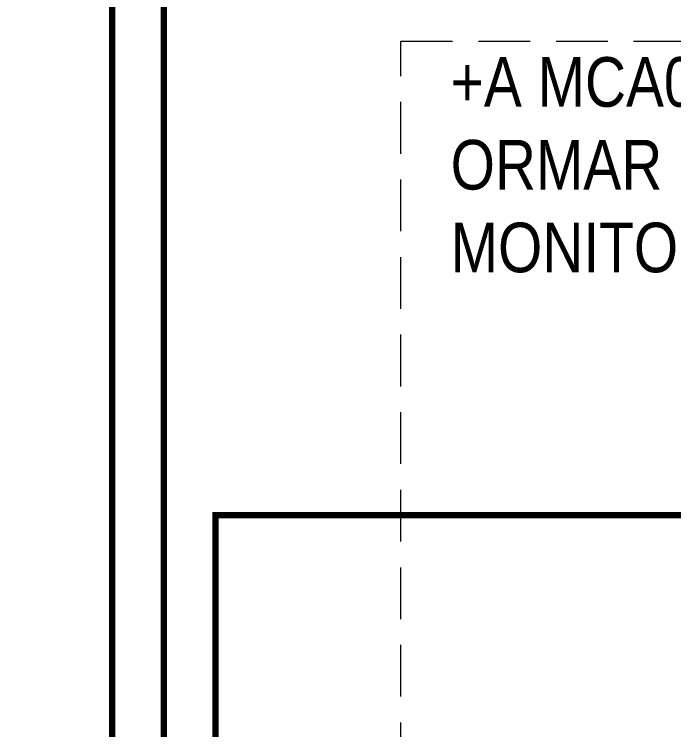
# Model space of a CAD drawing. Header units: inches. Extents: x 67248 to 85686, y -40174 to -31152.
# Drawn here: x 77272.6 to 77591.3, y -33420.7 to -33074.9 of the extents above; entities that cross this region are included whole.
import ezdxf

# ---------------------------------------------------------------- set-up
doc = ezdxf.new("R2010")
doc.units = ezdxf.units.IN
doc.header["$MEASUREMENT"] = 0
doc.linetypes.add('HIDDEN', pattern=[0.375, 0.25, -0.125])
doc.layers.add('SI-General', color=7, linetype='Continuous', lineweight=5)
doc.layers.add('SI-TOPOLOGY-Ethernet', color=7, linetype='Continuous', lineweight=13, true_color=0x3cf000)
doc.styles.add('OPIS', font='ARIALN.TTF')

msp = doc.modelspace()

# ---------------------------------------------------------------- linework, layer by layer
at = {"layer": 'SI-General', "color": 0, "linetype": 'HIDDEN', "ltscale": 100}
msp.add_lwpolyline([(77459.45, -33087.83), (78153.03, -33087.83), (78153.03, -33817.24), (77459.45, -33817.24)], close=True, dxfattribs=at)
at = {"layer": 'SI-TOPOLOGY-Ethernet', "const_width": 3}
for points in [[(77874.69, -32560.15), (77319.83, -32560.15), (77319.83, -33635.08), (76840.64, -33635.08)], [(77874.69, -32882.91), (77344.83, -32882.91), (77344.83, -33670.99), (76540.97, -33670.99), (76540.97, -33649.2)], [(77624.42, -33317.04), (77369.83, -33317.04), (77369.83, -33700.99), (76821.85, -33700.99), (76821.85, -33649.2)]]:
    msp.add_lwpolyline(points, dxfattribs=at)

# ---------------------------------------------------------------- texts
at = {"layer": 'SI-General', "color": 0, "insert": (77483.5, -33095.57), "char_height": 24, "width": 396.0985, "attachment_point": 1, "style": 'OPIS'}
msp.add_mtext('{\\C256;+A MCA01^JORMAR^JMONITORINGA}', dxfattribs=at)

doc.saveas('drawing.dxf')
